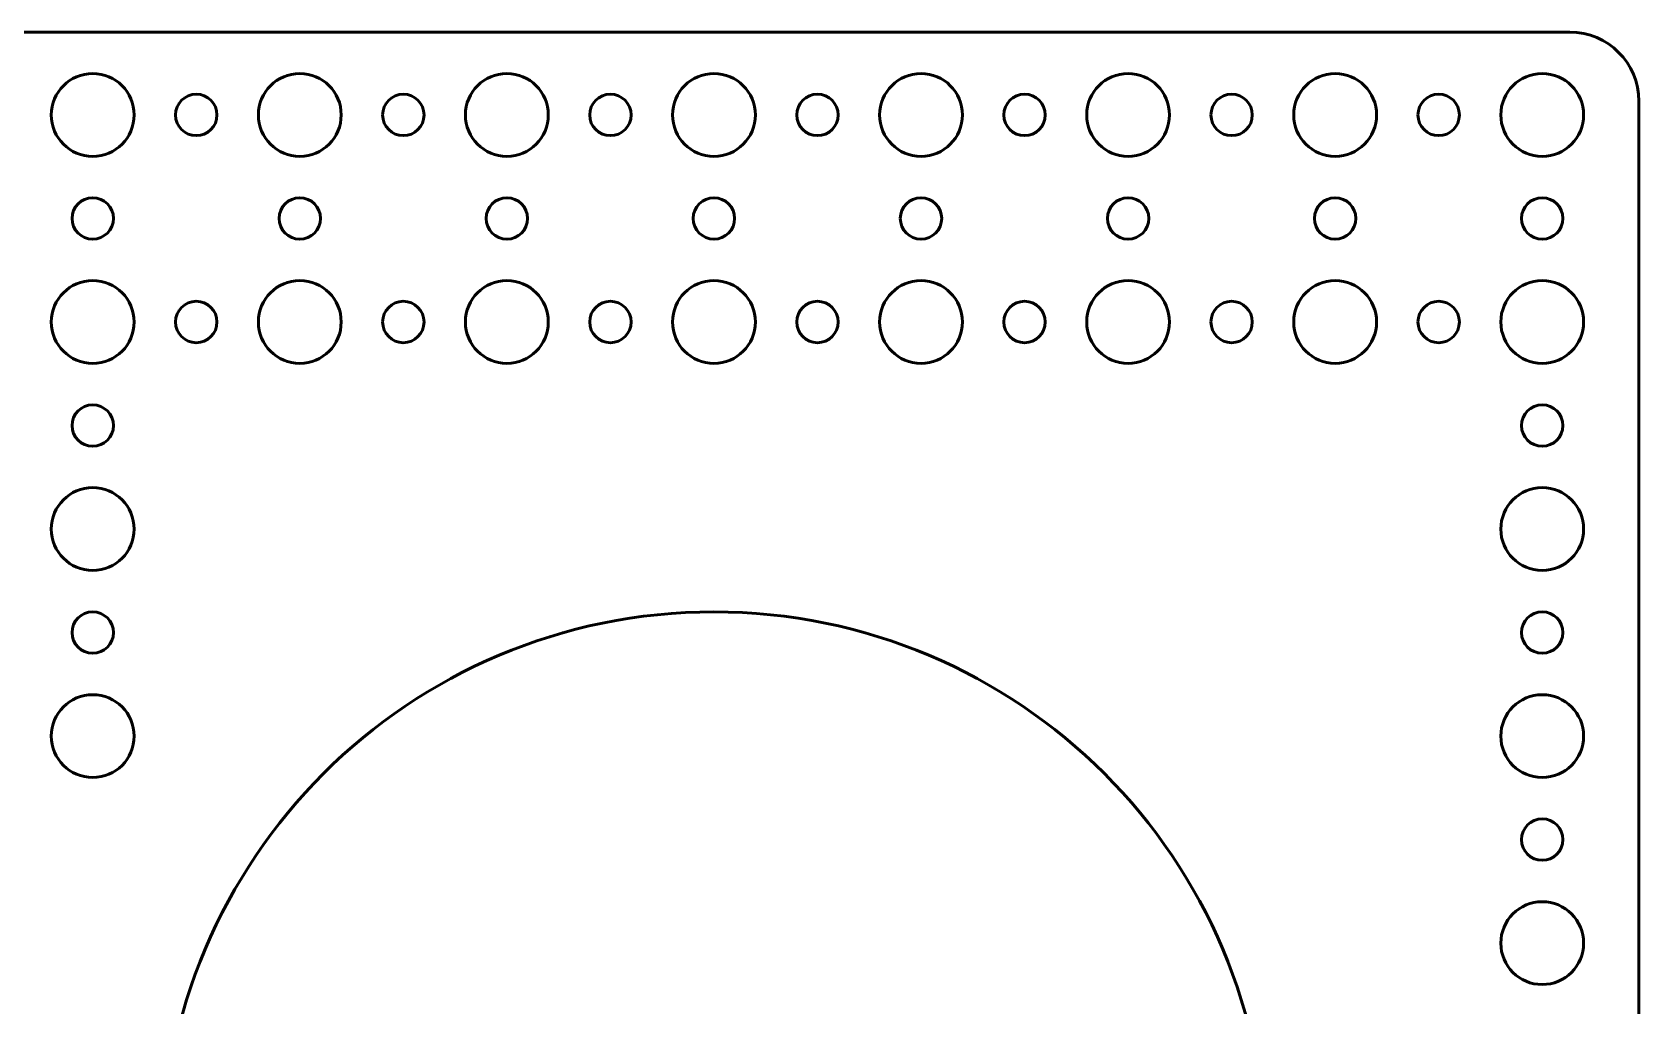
# Model space of a CAD drawing. Header units: centimetres. Extents: x -32.2 to 38.2, y -18.7 to 17.2.
# Drawn here: x 26.56 to 38.2, y 10.15 to 17.2 of the extents above; entities that cross this region are included whole.
import ezdxf

# ---------------------------------------------------------------- set-up
doc = ezdxf.new("R2010")
doc.units = ezdxf.units.CM
doc.header["$MEASUREMENT"] = 0
doc.layers.add('Layer 1', color=7, linetype='Continuous')

msp = doc.modelspace()

# ---------------------------------------------------------------- linework, layer by layer
at = {"layer": 'Layer 1', "lineweight": 53}
for centre, major_axis in [((37.5, 15.85), (0, 0.15)), ((27, 14.35), (0, 0.15)), ((37.5, 14.35), (0, 0.15)), ((27.00001, 13.59999), (0, 0.30001)), ((37.50001, 13.59999), (0, 0.30001)), ((27, 12.85), (0, 0.15)), ((31.5, 9), (0, 4)), ((37.5, 12.85), (0, 0.15)), ((27.00001, 12.09999), (0, 0.30001)), ((37.50001, 12.09999), (0, 0.30001)), ((37.5, 11.35), (0, 0.15)), ((37.50001, 10.59999), (0, 0.30001))]:
    msp.add_ellipse(centre, major_axis=major_axis, ratio=1, dxfattribs=at)
for points, knots in [([(3.8, -18.2), (3.8, -18.2), (3.8, 16.7), (3.8, 16.7), (3.8, 16.7), (3.8, 16.97614), (4.02386, 17.2), (4.3, 17.2), (4.3, 17.2), (4.3, 17.2), (37.7, 17.2), (37.7, 17.2), (37.7, 17.2), (37.97614, 17.2), (38.2, 16.97614), (38.2, 16.7), (38.2, 16.7), (38.2, 16.7), (38.2, -18.2), (38.2, -18.2), (38.2, -18.2), (38.2, -18.47614), (37.97614, -18.7), (37.7, -18.7), (37.7, -18.7), (37.7, -18.7), (4.3, -18.7), (4.3, -18.7), (4.3, -18.7), (4.02386, -18.7), (3.8, -18.47614), (3.8, -18.2)], [0, 0, 0, 0, 0.11111111, 0.11111111, 0.11111111, 0.11111111, 0.22222222, 0.22222222, 0.22222222, 0.22222222, 0.33333333, 0.33333333, 0.33333333, 0.33333333, 0.44444444, 0.44444444, 0.44444444, 0.44444444, 0.55555556, 0.55555556, 0.55555556, 0.55555556, 0.66666667, 0.66666667, 0.66666667, 0.66666667, 0.77777778, 0.77777778, 0.77777778, 0.77777778, 1, 1, 1, 1]), ([(26.7, 16.6), (26.7, 16.76569), (26.83431, 16.9), (27, 16.9), (27, 16.9), (27.16569, 16.9), (27.3, 16.76569), (27.3, 16.6), (27.3, 16.6), (27.3, 16.43431), (27.16569, 16.3), (27, 16.3), (27, 16.3), (26.83431, 16.3), (26.7, 16.43431), (26.7, 16.6)], [0, 0, 0, 0, 0.2, 0.2, 0.2, 0.2, 0.4, 0.4, 0.4, 0.4, 0.6, 0.6, 0.6, 0.6, 1, 1, 1, 1]), ([(28.2, 16.6), (28.2, 16.76569), (28.33431, 16.9), (28.5, 16.9), (28.5, 16.9), (28.66569, 16.9), (28.8, 16.76569), (28.8, 16.6), (28.8, 16.6), (28.8, 16.43431), (28.66569, 16.3), (28.5, 16.3), (28.5, 16.3), (28.33431, 16.3), (28.2, 16.43431), (28.2, 16.6)], [0, 0, 0, 0, 0.2, 0.2, 0.2, 0.2, 0.4, 0.4, 0.4, 0.4, 0.6, 0.6, 0.6, 0.6, 1, 1, 1, 1]), ([(29.7, 16.6), (29.7, 16.76569), (29.83431, 16.9), (30, 16.9), (30, 16.9), (30.16569, 16.9), (30.3, 16.76569), (30.3, 16.6), (30.3, 16.6), (30.3, 16.43431), (30.16569, 16.3), (30, 16.3), (30, 16.3), (29.83431, 16.3), (29.7, 16.43431), (29.7, 16.6)], [0, 0, 0, 0, 0.2, 0.2, 0.2, 0.2, 0.4, 0.4, 0.4, 0.4, 0.6, 0.6, 0.6, 0.6, 1, 1, 1, 1]), ([(31.2, 16.6), (31.2, 16.76569), (31.33431, 16.9), (31.5, 16.9), (31.5, 16.9), (31.66569, 16.9), (31.8, 16.76569), (31.8, 16.6), (31.8, 16.6), (31.8, 16.43431), (31.66569, 16.3), (31.5, 16.3), (31.5, 16.3), (31.33431, 16.3), (31.2, 16.43431), (31.2, 16.6)], [0, 0, 0, 0, 0.2, 0.2, 0.2, 0.2, 0.4, 0.4, 0.4, 0.4, 0.6, 0.6, 0.6, 0.6, 1, 1, 1, 1]), ([(32.7, 16.6), (32.7, 16.76569), (32.83431, 16.9), (33, 16.9), (33, 16.9), (33.16569, 16.9), (33.3, 16.76569), (33.3, 16.6), (33.3, 16.6), (33.3, 16.43431), (33.16569, 16.3), (33, 16.3), (33, 16.3), (32.83431, 16.3), (32.7, 16.43431), (32.7, 16.6)], [0, 0, 0, 0, 0.2, 0.2, 0.2, 0.2, 0.4, 0.4, 0.4, 0.4, 0.6, 0.6, 0.6, 0.6, 1, 1, 1, 1]), ([(34.2, 16.6), (34.2, 16.76569), (34.33431, 16.9), (34.5, 16.9), (34.5, 16.9), (34.66569, 16.9), (34.8, 16.76569), (34.8, 16.6), (34.8, 16.6), (34.8, 16.43431), (34.66569, 16.3), (34.5, 16.3), (34.5, 16.3), (34.33431, 16.3), (34.2, 16.43431), (34.2, 16.6)], [0, 0, 0, 0, 0.2, 0.2, 0.2, 0.2, 0.4, 0.4, 0.4, 0.4, 0.6, 0.6, 0.6, 0.6, 1, 1, 1, 1]), ([(35.7, 16.6), (35.7, 16.76569), (35.83431, 16.9), (36, 16.9), (36, 16.9), (36.16569, 16.9), (36.3, 16.76569), (36.3, 16.6), (36.3, 16.6), (36.3, 16.43431), (36.16569, 16.3), (36, 16.3), (36, 16.3), (35.83431, 16.3), (35.7, 16.43431), (35.7, 16.6)], [0, 0, 0, 0, 0.2, 0.2, 0.2, 0.2, 0.4, 0.4, 0.4, 0.4, 0.6, 0.6, 0.6, 0.6, 1, 1, 1, 1]), ([(37.2, 16.6), (37.2, 16.76569), (37.33431, 16.9), (37.5, 16.9), (37.5, 16.9), (37.66569, 16.9), (37.8, 16.76569), (37.8, 16.6), (37.8, 16.6), (37.8, 16.43431), (37.66569, 16.3), (37.5, 16.3), (37.5, 16.3), (37.33431, 16.3), (37.2, 16.43431), (37.2, 16.6)], [0, 0, 0, 0, 0.2, 0.2, 0.2, 0.2, 0.4, 0.4, 0.4, 0.4, 0.6, 0.6, 0.6, 0.6, 1, 1, 1, 1]), ([(27.6, 16.6), (27.6, 16.68284), (27.66716, 16.75), (27.75, 16.75), (27.75, 16.75), (27.83284, 16.75), (27.9, 16.68284), (27.9, 16.6), (27.9, 16.6), (27.9, 16.51716), (27.83284, 16.45), (27.75, 16.45), (27.75, 16.45), (27.66716, 16.45), (27.6, 16.51716), (27.6, 16.6)], [0, 0, 0, 0, 0.2, 0.2, 0.2, 0.2, 0.4, 0.4, 0.4, 0.4, 0.6, 0.6, 0.6, 0.6, 1, 1, 1, 1]), ([(29.1, 16.6), (29.1, 16.68284), (29.16716, 16.75), (29.25, 16.75), (29.25, 16.75), (29.33284, 16.75), (29.4, 16.68284), (29.4, 16.6), (29.4, 16.6), (29.4, 16.51716), (29.33284, 16.45), (29.25, 16.45), (29.25, 16.45), (29.16716, 16.45), (29.1, 16.51716), (29.1, 16.6)], [0, 0, 0, 0, 0.2, 0.2, 0.2, 0.2, 0.4, 0.4, 0.4, 0.4, 0.6, 0.6, 0.6, 0.6, 1, 1, 1, 1]), ([(30.6, 16.6), (30.6, 16.68284), (30.66716, 16.75), (30.75, 16.75), (30.75, 16.75), (30.83284, 16.75), (30.9, 16.68284), (30.9, 16.6), (30.9, 16.6), (30.9, 16.51716), (30.83284, 16.45), (30.75, 16.45), (30.75, 16.45), (30.66716, 16.45), (30.6, 16.51716), (30.6, 16.6)], [0, 0, 0, 0, 0.2, 0.2, 0.2, 0.2, 0.4, 0.4, 0.4, 0.4, 0.6, 0.6, 0.6, 0.6, 1, 1, 1, 1]), ([(32.1, 16.6), (32.1, 16.68284), (32.16716, 16.75), (32.25, 16.75), (32.25, 16.75), (32.33284, 16.75), (32.4, 16.68284), (32.4, 16.6), (32.4, 16.6), (32.4, 16.51716), (32.33284, 16.45), (32.25, 16.45), (32.25, 16.45), (32.16716, 16.45), (32.1, 16.51716), (32.1, 16.6)], [0, 0, 0, 0, 0.2, 0.2, 0.2, 0.2, 0.4, 0.4, 0.4, 0.4, 0.6, 0.6, 0.6, 0.6, 1, 1, 1, 1]), ([(33.6, 16.6), (33.6, 16.68284), (33.66716, 16.75), (33.75, 16.75), (33.75, 16.75), (33.83284, 16.75), (33.9, 16.68284), (33.9, 16.6), (33.9, 16.6), (33.9, 16.51716), (33.83284, 16.45), (33.75, 16.45), (33.75, 16.45), (33.66716, 16.45), (33.6, 16.51716), (33.6, 16.6)], [0, 0, 0, 0, 0.2, 0.2, 0.2, 0.2, 0.4, 0.4, 0.4, 0.4, 0.6, 0.6, 0.6, 0.6, 1, 1, 1, 1]), ([(35.1, 16.6), (35.1, 16.68284), (35.16716, 16.75), (35.25, 16.75), (35.25, 16.75), (35.33284, 16.75), (35.4, 16.68284), (35.4, 16.6), (35.4, 16.6), (35.4, 16.51716), (35.33284, 16.45), (35.25, 16.45), (35.25, 16.45), (35.16716, 16.45), (35.1, 16.51716), (35.1, 16.6)], [0, 0, 0, 0, 0.2, 0.2, 0.2, 0.2, 0.4, 0.4, 0.4, 0.4, 0.6, 0.6, 0.6, 0.6, 1, 1, 1, 1]), ([(36.6, 16.6), (36.6, 16.68284), (36.66716, 16.75), (36.75, 16.75), (36.75, 16.75), (36.83284, 16.75), (36.9, 16.68284), (36.9, 16.6), (36.9, 16.6), (36.9, 16.51716), (36.83284, 16.45), (36.75, 16.45), (36.75, 16.45), (36.66716, 16.45), (36.6, 16.51716), (36.6, 16.6)], [0, 0, 0, 0, 0.2, 0.2, 0.2, 0.2, 0.4, 0.4, 0.4, 0.4, 0.6, 0.6, 0.6, 0.6, 1, 1, 1, 1]), ([(26.85, 15.85), (26.85, 15.93284), (26.91716, 16), (27, 16), (27, 16), (27.08284, 16), (27.15, 15.93284), (27.15, 15.85), (27.15, 15.85), (27.15, 15.76716), (27.08284, 15.7), (27, 15.7), (27, 15.7), (26.91716, 15.7), (26.85, 15.76716), (26.85, 15.85)], [0, 0, 0, 0, 0.2, 0.2, 0.2, 0.2, 0.4, 0.4, 0.4, 0.4, 0.6, 0.6, 0.6, 0.6, 1, 1, 1, 1]), ([(28.35, 15.85), (28.35, 15.93284), (28.41716, 16), (28.5, 16), (28.5, 16), (28.58284, 16), (28.65, 15.93284), (28.65, 15.85), (28.65, 15.85), (28.65, 15.76716), (28.58284, 15.7), (28.5, 15.7), (28.5, 15.7), (28.41716, 15.7), (28.35, 15.76716), (28.35, 15.85)], [0, 0, 0, 0, 0.2, 0.2, 0.2, 0.2, 0.4, 0.4, 0.4, 0.4, 0.6, 0.6, 0.6, 0.6, 1, 1, 1, 1]), ([(29.85, 15.85), (29.85, 15.93284), (29.91716, 16), (30, 16), (30, 16), (30.08284, 16), (30.15, 15.93284), (30.15, 15.85), (30.15, 15.85), (30.15, 15.76716), (30.08284, 15.7), (30, 15.7), (30, 15.7), (29.91716, 15.7), (29.85, 15.76716), (29.85, 15.85)], [0, 0, 0, 0, 0.2, 0.2, 0.2, 0.2, 0.4, 0.4, 0.4, 0.4, 0.6, 0.6, 0.6, 0.6, 1, 1, 1, 1]), ([(31.35, 15.85), (31.35, 15.93284), (31.41716, 16), (31.5, 16), (31.5, 16), (31.58284, 16), (31.65, 15.93284), (31.65, 15.85), (31.65, 15.85), (31.65, 15.76716), (31.58284, 15.7), (31.5, 15.7), (31.5, 15.7), (31.41716, 15.7), (31.35, 15.76716), (31.35, 15.85)], [0, 0, 0, 0, 0.2, 0.2, 0.2, 0.2, 0.4, 0.4, 0.4, 0.4, 0.6, 0.6, 0.6, 0.6, 1, 1, 1, 1]), ([(32.85, 15.85), (32.85, 15.93284), (32.91716, 16), (33, 16), (33, 16), (33.08284, 16), (33.15, 15.93284), (33.15, 15.85), (33.15, 15.85), (33.15, 15.76716), (33.08284, 15.7), (33, 15.7), (33, 15.7), (32.91716, 15.7), (32.85, 15.76716), (32.85, 15.85)], [0, 0, 0, 0, 0.2, 0.2, 0.2, 0.2, 0.4, 0.4, 0.4, 0.4, 0.6, 0.6, 0.6, 0.6, 1, 1, 1, 1]), ([(34.35, 15.85), (34.35, 15.93284), (34.41716, 16), (34.5, 16), (34.5, 16), (34.58284, 16), (34.65, 15.93284), (34.65, 15.85), (34.65, 15.85), (34.65, 15.76716), (34.58284, 15.7), (34.5, 15.7), (34.5, 15.7), (34.41716, 15.7), (34.35, 15.76716), (34.35, 15.85)], [0, 0, 0, 0, 0.2, 0.2, 0.2, 0.2, 0.4, 0.4, 0.4, 0.4, 0.6, 0.6, 0.6, 0.6, 1, 1, 1, 1]), ([(35.85, 15.85), (35.85, 15.93284), (35.91716, 16), (36, 16), (36, 16), (36.08284, 16), (36.15, 15.93284), (36.15, 15.85), (36.15, 15.85), (36.15, 15.76716), (36.08284, 15.7), (36, 15.7), (36, 15.7), (35.91716, 15.7), (35.85, 15.76716), (35.85, 15.85)], [0, 0, 0, 0, 0.2, 0.2, 0.2, 0.2, 0.4, 0.4, 0.4, 0.4, 0.6, 0.6, 0.6, 0.6, 1, 1, 1, 1]), ([(26.7, 15.1), (26.7, 15.26569), (26.83431, 15.4), (27, 15.4), (27, 15.4), (27.16569, 15.4), (27.3, 15.26569), (27.3, 15.1), (27.3, 15.1), (27.3, 14.93431), (27.16569, 14.8), (27, 14.8), (27, 14.8), (26.83431, 14.8), (26.7, 14.93431), (26.7, 15.1)], [0, 0, 0, 0, 0.2, 0.2, 0.2, 0.2, 0.4, 0.4, 0.4, 0.4, 0.6, 0.6, 0.6, 0.6, 1, 1, 1, 1]), ([(28.2, 15.1), (28.2, 15.26569), (28.33431, 15.4), (28.5, 15.4), (28.5, 15.4), (28.66569, 15.4), (28.8, 15.26569), (28.8, 15.1), (28.8, 15.1), (28.8, 14.93431), (28.66569, 14.8), (28.5, 14.8), (28.5, 14.8), (28.33431, 14.8), (28.2, 14.93431), (28.2, 15.1)], [0, 0, 0, 0, 0.2, 0.2, 0.2, 0.2, 0.4, 0.4, 0.4, 0.4, 0.6, 0.6, 0.6, 0.6, 1, 1, 1, 1]), ([(29.7, 15.1), (29.7, 15.26569), (29.83431, 15.4), (30, 15.4), (30, 15.4), (30.16569, 15.4), (30.3, 15.26569), (30.3, 15.1), (30.3, 15.1), (30.3, 14.93431), (30.16569, 14.8), (30, 14.8), (30, 14.8), (29.83431, 14.8), (29.7, 14.93431), (29.7, 15.1)], [0, 0, 0, 0, 0.2, 0.2, 0.2, 0.2, 0.4, 0.4, 0.4, 0.4, 0.6, 0.6, 0.6, 0.6, 1, 1, 1, 1]), ([(31.2, 15.1), (31.2, 15.26569), (31.33431, 15.4), (31.5, 15.4), (31.5, 15.4), (31.66569, 15.4), (31.8, 15.26569), (31.8, 15.1), (31.8, 15.1), (31.8, 14.93431), (31.66569, 14.8), (31.5, 14.8), (31.5, 14.8), (31.33431, 14.8), (31.2, 14.93431), (31.2, 15.1)], [0, 0, 0, 0, 0.2, 0.2, 0.2, 0.2, 0.4, 0.4, 0.4, 0.4, 0.6, 0.6, 0.6, 0.6, 1, 1, 1, 1]), ([(32.7, 15.1), (32.7, 15.26569), (32.83431, 15.4), (33, 15.4), (33, 15.4), (33.16569, 15.4), (33.3, 15.26569), (33.3, 15.1), (33.3, 15.1), (33.3, 14.93431), (33.16569, 14.8), (33, 14.8), (33, 14.8), (32.83431, 14.8), (32.7, 14.93431), (32.7, 15.1)], [0, 0, 0, 0, 0.2, 0.2, 0.2, 0.2, 0.4, 0.4, 0.4, 0.4, 0.6, 0.6, 0.6, 0.6, 1, 1, 1, 1]), ([(34.2, 15.1), (34.2, 15.26569), (34.33431, 15.4), (34.5, 15.4), (34.5, 15.4), (34.66569, 15.4), (34.8, 15.26569), (34.8, 15.1), (34.8, 15.1), (34.8, 14.93431), (34.66569, 14.8), (34.5, 14.8), (34.5, 14.8), (34.33431, 14.8), (34.2, 14.93431), (34.2, 15.1)], [0, 0, 0, 0, 0.2, 0.2, 0.2, 0.2, 0.4, 0.4, 0.4, 0.4, 0.6, 0.6, 0.6, 0.6, 1, 1, 1, 1]), ([(35.7, 15.1), (35.7, 15.26569), (35.83431, 15.4), (36, 15.4), (36, 15.4), (36.16569, 15.4), (36.3, 15.26569), (36.3, 15.1), (36.3, 15.1), (36.3, 14.93431), (36.16569, 14.8), (36, 14.8), (36, 14.8), (35.83431, 14.8), (35.7, 14.93431), (35.7, 15.1)], [0, 0, 0, 0, 0.2, 0.2, 0.2, 0.2, 0.4, 0.4, 0.4, 0.4, 0.6, 0.6, 0.6, 0.6, 1, 1, 1, 1]), ([(37.2, 15.1), (37.2, 15.26569), (37.33431, 15.4), (37.5, 15.4), (37.5, 15.4), (37.66569, 15.4), (37.8, 15.26569), (37.8, 15.1), (37.8, 15.1), (37.8, 14.93431), (37.66569, 14.8), (37.5, 14.8), (37.5, 14.8), (37.33431, 14.8), (37.2, 14.93431), (37.2, 15.1)], [0, 0, 0, 0, 0.2, 0.2, 0.2, 0.2, 0.4, 0.4, 0.4, 0.4, 0.6, 0.6, 0.6, 0.6, 1, 1, 1, 1]), ([(27.6, 15.1), (27.6, 15.18284), (27.66716, 15.25), (27.75, 15.25), (27.75, 15.25), (27.83284, 15.25), (27.9, 15.18284), (27.9, 15.1), (27.9, 15.1), (27.9, 15.01716), (27.83284, 14.95), (27.75, 14.95), (27.75, 14.95), (27.66716, 14.95), (27.6, 15.01716), (27.6, 15.1)], [0, 0, 0, 0, 0.2, 0.2, 0.2, 0.2, 0.4, 0.4, 0.4, 0.4, 0.6, 0.6, 0.6, 0.6, 1, 1, 1, 1]), ([(29.1, 15.1), (29.1, 15.18284), (29.16716, 15.25), (29.25, 15.25), (29.25, 15.25), (29.33284, 15.25), (29.4, 15.18284), (29.4, 15.1), (29.4, 15.1), (29.4, 15.01716), (29.33284, 14.95), (29.25, 14.95), (29.25, 14.95), (29.16716, 14.95), (29.1, 15.01716), (29.1, 15.1)], [0, 0, 0, 0, 0.2, 0.2, 0.2, 0.2, 0.4, 0.4, 0.4, 0.4, 0.6, 0.6, 0.6, 0.6, 1, 1, 1, 1]), ([(30.6, 15.1), (30.6, 15.18284), (30.66716, 15.25), (30.75, 15.25), (30.75, 15.25), (30.83284, 15.25), (30.9, 15.18284), (30.9, 15.1), (30.9, 15.1), (30.9, 15.01716), (30.83284, 14.95), (30.75, 14.95), (30.75, 14.95), (30.66716, 14.95), (30.6, 15.01716), (30.6, 15.1)], [0, 0, 0, 0, 0.2, 0.2, 0.2, 0.2, 0.4, 0.4, 0.4, 0.4, 0.6, 0.6, 0.6, 0.6, 1, 1, 1, 1]), ([(32.1, 15.1), (32.1, 15.18284), (32.16716, 15.25), (32.25, 15.25), (32.25, 15.25), (32.33284, 15.25), (32.4, 15.18284), (32.4, 15.1), (32.4, 15.1), (32.4, 15.01716), (32.33284, 14.95), (32.25, 14.95), (32.25, 14.95), (32.16716, 14.95), (32.1, 15.01716), (32.1, 15.1)], [0, 0, 0, 0, 0.2, 0.2, 0.2, 0.2, 0.4, 0.4, 0.4, 0.4, 0.6, 0.6, 0.6, 0.6, 1, 1, 1, 1]), ([(33.6, 15.1), (33.6, 15.18284), (33.66716, 15.25), (33.75, 15.25), (33.75, 15.25), (33.83284, 15.25), (33.9, 15.18284), (33.9, 15.1), (33.9, 15.1), (33.9, 15.01716), (33.83284, 14.95), (33.75, 14.95), (33.75, 14.95), (33.66716, 14.95), (33.6, 15.01716), (33.6, 15.1)], [0, 0, 0, 0, 0.2, 0.2, 0.2, 0.2, 0.4, 0.4, 0.4, 0.4, 0.6, 0.6, 0.6, 0.6, 1, 1, 1, 1]), ([(35.1, 15.1), (35.1, 15.18284), (35.16716, 15.25), (35.25, 15.25), (35.25, 15.25), (35.33284, 15.25), (35.4, 15.18284), (35.4, 15.1), (35.4, 15.1), (35.4, 15.01716), (35.33284, 14.95), (35.25, 14.95), (35.25, 14.95), (35.16716, 14.95), (35.1, 15.01716), (35.1, 15.1)], [0, 0, 0, 0, 0.2, 0.2, 0.2, 0.2, 0.4, 0.4, 0.4, 0.4, 0.6, 0.6, 0.6, 0.6, 1, 1, 1, 1]), ([(36.6, 15.1), (36.6, 15.18284), (36.66716, 15.25), (36.75, 15.25), (36.75, 15.25), (36.83284, 15.25), (36.9, 15.18284), (36.9, 15.1), (36.9, 15.1), (36.9, 15.01716), (36.83284, 14.95), (36.75, 14.95), (36.75, 14.95), (36.66716, 14.95), (36.6, 15.01716), (36.6, 15.1)], [0, 0, 0, 0, 0.2, 0.2, 0.2, 0.2, 0.4, 0.4, 0.4, 0.4, 0.6, 0.6, 0.6, 0.6, 1, 1, 1, 1])]:
    msp.add_open_spline(points, degree=3, knots=knots, dxfattribs=at)

doc.saveas('drawing.dxf')
